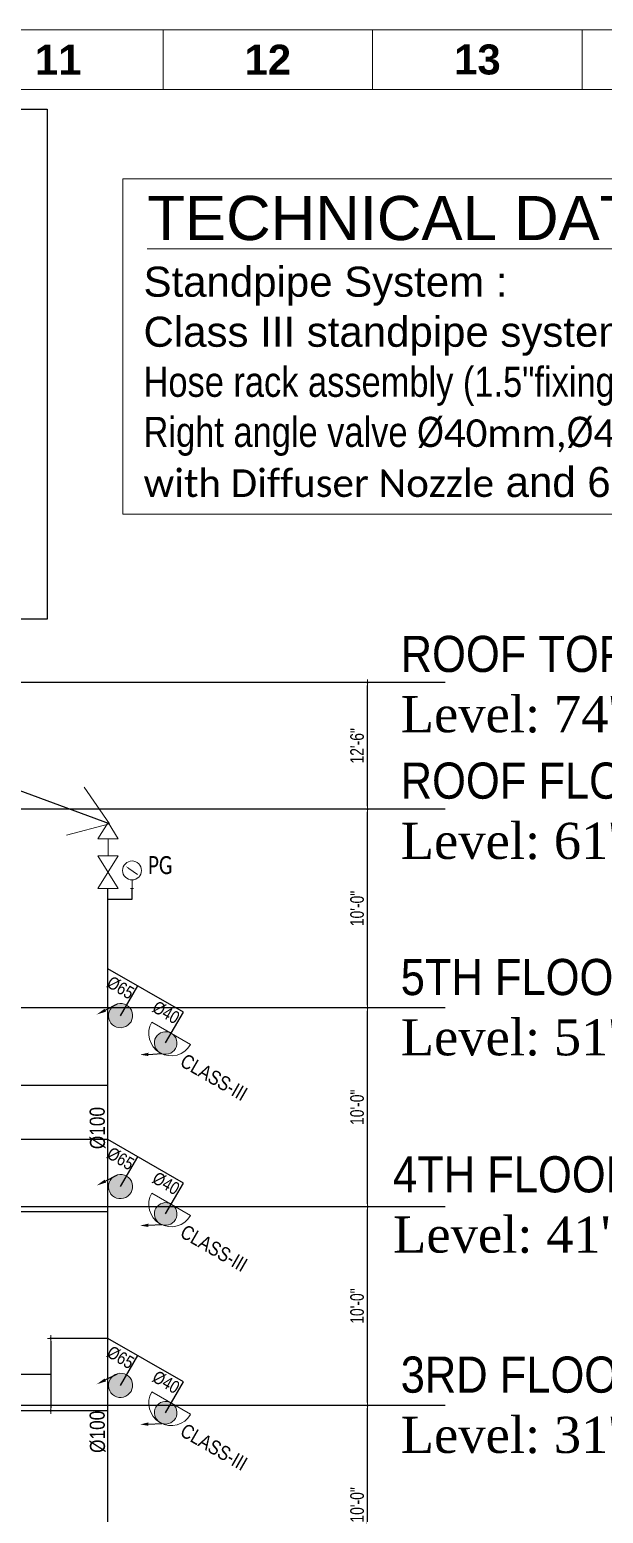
# Model space of a CAD drawing. Header units: inches. Extents: x -98933 to 1585249, y -3352739 to 192771.
# Drawn here: x 45817 to 46198, y 50076 to 51061 of the extents above; entities that cross this region are included whole.
import ezdxf

# ---------------------------------------------------------------- set-up
doc = ezdxf.new("R2010")
doc.units = ezdxf.units.IN
doc.header["$MEASUREMENT"] = 0
doc.header["$PDMODE"] = 35
doc.layers.get('0').update_dxf_attribs({"lineweight": 0})
doc.layers.get('Defpoints').update_dxf_attribs({"lineweight": 0})
for name, color, linetype, lineweight in [('DIM', 7, 'Continuous', 0), ('DIM 01', 250, 'Continuous', 9), ('FF-VALVES', 170, 'Continuous', 18), ('FITTINGS', 6, 'Continuous', 13), ('Hydrant Pipe', 1, 'Continuous', 25), ('Inline', 7, 'Continuous', 0), ('Outline', 7, 'Continuous', 0), ('PIPE', 4, 'Continuous', 0), ('Pipe 150 mm', 1, 'Continuous', 25), ('pipe line', 1, 'Continuous', 25), ('Scale', 7, 'Continuous', 0), ('Scale_Text', 7, 'Continuous', 0), ('Text', 7, 'Continuous', 0), ('Text1', 7, 'Continuous', 13), ('Titelblk', 7, 'Continuous', 25), ('TITLE', 7, 'Continuous', 20), ('TXT', 7, 'Continuous', 0)]:
    doc.layers.add(name, color=color, linetype=linetype, lineweight=lineweight)
doc.layers.add('FIREFIGHTING', color=241, linetype='Continuous')
doc.styles.add('AREAL', font='arial.ttf')
doc.styles.add('ltcnbt', font='swisscl.ttf')
doc.styles.add('MON-01', font='ARIALN.TTF')
doc.styles.add('rafik', font='arial.ttf')
doc.styles.get("Standard").update_dxf_attribs({"font": 'arialbd.ttf', "height": 24})
doc.styles.add('STYLE3', font='arial.ttf', dxfattribs={"width": 0.75})
doc.styles.add('TX 5', font='ARIALN.TTF')
doc.styles.add('ZIA', font='ARIALN.TTF', dxfattribs={"width": 1.05, "height": 10})
doc.dimstyles.new('3_16', dxfattribs={"dimscale": 0.75, "dimtxt": 20, "dimasz": 2.5, "dimexe": 0.18, "dimexo": 0.0625, "dimgap": 0.125, "dimtad": 0, "dimdec": 0, "dimzin": 3, "dimdsep": 46, "dimlunit": 4, "dimtxsty": 'ltcnbt', "dimblk": 'D', "dimcen": 3, "dimclrt": 7, "dimadec": 0, "dimazin": 0, "dimtfac": 16, "dimtdec": 0, "dimtix": 1, "dimtmove": 0, "dimatfit": 3, "dimfxl": 1, "dimtvp": 0.75, "dimtolj": 1, "dimtzin": 0, "dimarcsym": 0})
doc.dimstyles.new('st 01', dxfattribs={"dimtxt": 14, "dimasz": 2, "dimexe": 0.18, "dimexo": 0.0625, "dimgap": 0.09, "dimtad": 0, "dimdec": 0, "dimzin": 0, "dimdsep": 46, "dimlunit": 3, "dimtxsty": 'Standard', "dimblk": 'OPEN90', "dimcen": 0.09, "dimadec": 0, "dimazin": 0, "dimtfac": 1, "dimtdec": 0, "dimtofl": 0, "dimtmove": 0, "dimatfit": 3, "dimldrblk": 'OPEN90', "dimfxl": 0.18, "dimtolj": 1, "dimtzin": 0, "dimarcsym": 0})

# ---------------------------------------------------------------- blocks, each defined once
blk = doc.blocks.new('111')
at = {"layer": 'FITTINGS', "color": 7, "ltscale": 5}
blk.add_lwpolyline([(-53221.5, 39959.81), (-52766, 39959.81), (-52766, 39814.93), (-53221.5, 39814.93)], close=True, dxfattribs=at)
at = {"layer": 'Text', "color": 7, "insert": (-53212.53, 39921.85), "char_height": 12.96999, "width": 761.0086, "attachment_point": 1, "style": 'AREAL'}
blk.add_mtext('{\\C0;Standpipe System : \\PClass III standpipe system - \\P\\fArial Narrow|b0|i0|c0|p34;Hose rack assembly (1.5"fixing on to a right angle valve),\\fCalibri|b0|i0|c0|p34;\\H0.9167x;\\P\\fArial Narrow|b0|i0|c0|p34;\\H1.091x;Right angle \\H0.9998x;valve Ø\\fCalibri|b0|i0|c0|p34;\\H0.9167x;40mm,\\fArial Narrow|b0|i0|c0|p34;\\H1.091x;Ø\\fCalibri|b0|i0|c0|p34;\\H0.9167x;40mm hose pipe (Length 30m) \\Pwith Diffuser Nozzle\\fArial|b0|i0|c0|p34;\\H1.091x; and 65mm Oblique landing valve}', dxfattribs=at)
at = {"layer": 'Text1', "color": 7, "style": 'rafik'}
blk.add_text('%%UTECHNICAL DATA', height=19.0672, dxfattribs=at).set_placement((-53210.92, 39933.33))
blk = doc.blocks.new('PAGE')
at = {"layer": 'Inline', "color": 252, "lineweight": 15}
blk.add_lwpolyline([(178051640.63, 22656441.11), (178051640.63, 22657235.79), (178050505.36, 22657235.79), (178050505.36, 22656441.11)], close=True, dxfattribs=at)
at = {"layer": 'Outline', "color": 252, "lineweight": 15}
blk.add_line((178051662.57, 22657252.66), (178050483.42, 22657252.66), dxfattribs=at)
at = {"layer": 'Scale', "color": 252, "lineweight": 9}
for p, q in [((178051131.99, 22657235.79), (178051131.99, 22657252.66)), ((178051190.99, 22657235.79), (178051190.99, 22657252.66)), ((178051249.99, 22657235.79), (178051249.99, 22657252.66))]:
    blk.add_line(p, q, dxfattribs=at)
at = {"layer": 'Scale_Text', "color": 252, "lineweight": 13, "char_height": 8.435, "width": 2.5102, "attachment_point": 5}
for s, insert in [('11', (178051102.49, 22657244.22)), ('12', (178051161.49, 22657244.22)), ('13', (178051220.49, 22657244.22))]:
    blk.add_mtext(s, dxfattribs=dict(at, insert=insert))
blk = doc.blocks.new('Title')
at = {"layer": 'Titelblk', "color": 3, "linetype": 'Continuous', "lineweight": 0, "xscale": 3.014611567961765, "yscale": 3.014611567959946, "zscale": 3.014611567966516}
blk.add_blockref('PAGE', (-536855255.8, -68388224), dxfattribs=at)
blk = doc.blocks.new('1')
at = {"layer": 'pipe line'}
h = blk.add_hatch(color=256, dxfattribs=at)
edge = h.paths.add_edge_path()
edge.add_ellipse((20904, 9121.3), major_axis=(7.71, 7.71), ratio=1, start_angle=225, end_angle=405, ccw=False)
edge.add_ellipse((20904, 9121.3), major_axis=(7.71, 7.71), ratio=1, start_angle=45, end_angle=225, ccw=False)
at = {"layer": 'Hydrant Pipe', "lineweight": 5}
blk.add_ellipse((20904, 9121.3), major_axis=(-7.71, 7.71), ratio=1, start_param=2.356194490192165, end_param=8.63937979737175, dxfattribs=at)
at = {"layer": 'pipe line'}
blk.add_line((20889.7, 9118.7), (20896.3, 9129), dxfattribs=at)
blk.add_solid([(20888.5, 9119.5), (20884.9, 9111.4), (20890.9, 9117.9)], dxfattribs=at)
blk = doc.blocks.new('2')
h = blk.add_hatch(color=1)
edge = h.paths.add_edge_path()
edge.add_ellipse((20874.5, 9118.5), major_axis=(7.2, 7.2), ratio=1, start_angle=45.0189, end_angle=225.0189, ccw=False)
edge.add_ellipse((20874.5, 9118.5), major_axis=(7.2, 7.2), ratio=1, start_angle=225.0189, end_angle=405.0189, ccw=False)
at = {"color": 1}
blk.add_ellipse((20874.5, 9118.5), major_axis=(-7.2, 7.2), ratio=1, start_param=2.356194490192194, end_param=8.63937979737178, dxfattribs=at)
at = {"layer": 'Hydrant Pipe', "lineweight": 5}
blk.add_line((20884.5, 9138.7), (20884.5, 9098.3), dxfattribs=at)
blk.add_ellipse((20884.5, 9118.5), major_axis=(-14.3, 14.3), ratio=1, start_param=-0.785067, end_param=2.356525, dxfattribs=at)
at = {"layer": 'pipe line'}
blk.add_line((20857.8, 9110.1), (20864.5, 9120.4), dxfattribs=at)
blk.add_solid([(20856.5, 9110.8), (20853.9, 9103.9), (20859.2, 9109.5)], dxfattribs=at)
blk = doc.blocks.new('SS')
at = {"layer": 'PIPE', "lineweight": -2}
for points in [[(-42579.74, 19893.38), (-42579.74, 19904.15)], [(-42563.29, 19893.05), (-42563.29, 19904.15)]]:
    blk.add_lwpolyline(points, dxfattribs=at)
at = {"layer": 'Pipe 150 mm', "lineweight": -2, "ltscale": 100000}
blk.add_line((-42563.29, 19904.15), (-42590.47, 19904.15), dxfattribs=at)
at = {"layer": 'PIPE', "color": 8, "lineweight": -2, "xscale": 0.3465627753612353, "yscale": 0.3465627753757872, "zscale": 0.3465627753702641}
blk.add_blockref('1', (-49824.3, 16732.3), dxfattribs=at)
at = {"layer": 'PIPE', "color": 8, "lineweight": -2, "xscale": -0.3465627753757872, "yscale": 0.3465627753757872, "zscale": 0.3465627753702641, "rotation": 270}
blk.add_blockref('2', (-45723.41, 12658.73), dxfattribs=at)
at = {"layer": 'TXT', "color": 7, "lineweight": -2, "style": 'MON-01'}
for s, height, p in [('%%C65', 3.93, (-42588.35, 19899.06)), ('%%C40', 3.93, (-42572.19, 19899.46)), ('CLASS-III', 4.462, (-42556.23, 19889.11))]:
    blk.add_text(s, height=height, dxfattribs=at).set_placement(p)
blk = doc.blocks.new('A$C7E161618')
at = {"layer": 'pipe line', "color": 1, "lineweight": 0}
for p, q in [((3.34, 21.91), (0, 16.49)), ((6.67, 16.49), (3.34, 21.91)), ((0, 16.49), (6.67, 16.49)), ((3.34, 16.49), (3.34, 10.84)), ((6.67, 0), (0, 10.84)), ((6.67, 10.84), (0, 0)), ((0, 10.84), (6.67, 10.84)), ((0, 0), (6.67, 0))]:
    blk.add_line(p, q, dxfattribs=at)
blk = doc.blocks.new('A$C56CE7E5C')
at = {"color": 7, "lineweight": 20}
blk.add_lwpolyline([(43, 139), (102, 98)], dxfattribs=at)
at = {"color": 1, "lineweight": 20}
for points in [[(65, 61), (65, 0)], [(65, 0), (54, 0), (75, 0)]]:
    blk.add_lwpolyline(points, dxfattribs=at)
blk.add_circle((65, 125), 64.9, dxfattribs=at)
at = {"color": 7, "lineweight": 20}
blk.add_solid([(40, 136), (22, 154), (45, 143)], dxfattribs=at)
blk = doc.blocks.new('D')
at = {"layer": 'DIM'}
for q in [(-1.125, 0), (0, 1.125), (1.125, 0), (0, -1.125)]:
    blk.add_line((0, 0), q, dxfattribs=at)
at = {"layer": 'DIM', "color": 6, "const_width": 0.375}
blk.add_lwpolyline([(-0.1875, 0, 1), (0.1875, 0, 1)], format="xyb", close=True, dxfattribs=at)
blk = doc.blocks.new('*D798')
at = {"layer": 'Defpoints', "color": 0, "transparency": 16777216}
for p in [(45868.77, 50192.42, 0), (45830.72, 50144.42), (45868.77, 50144.42, 0)]:
    blk.add_point(p, dxfattribs=at)
at = {"layer": 'DIM 01', "color": 0, "lineweight": -2, "transparency": 16777216}
for p, q in [((45868.73, 50192.42), (45830.58, 50192.42)), ((45830.72, 50190.55), (45830.72, 50146.3)), ((45830.72, 50168.42), (45792.84, 50168.52)), ((45792.84, 50168.52), (45792.84, 50149.02)), ((45868.73, 50144.42), (45830.58, 50144.42))]:
    blk.add_line(p, q, dxfattribs=at)
at = {"layer": 'DIM 01', "color": 0, "lineweight": -2, "transparency": 16777216, "xscale": 1.875, "yscale": 1.875, "zscale": 1.875}
for p, rotation in [((45830.72, 50192.42), 90), ((45830.72, 50144.42), 270)]:
    blk.add_blockref('D', p, dxfattribs=dict(at, rotation=rotation))
at = {"layer": 'DIM 01', "color": 7, "lineweight": -2, "transparency": 16777216, "insert": (45785.92, 50158.77), "char_height": 9, "attachment_point": 5, "rotation": 90, "style": 'ltcnbt'}
blk.add_mtext('\\A1;4\'-0"', dxfattribs=at)
blk = doc.blocks.new('*D804')
at = {"layer": 'Defpoints', "color": 0, "transparency": 16777216}
for p in [(45868.77, 50324.42, 0), (45792.84, 50276.42), (45868.77, 50276.42, 0)]:
    blk.add_point(p, dxfattribs=at)
at = {"layer": 'DIM 01', "color": 0, "lineweight": -2, "transparency": 16777216}
for p, q in [((45868.72, 50324.42), (45792.7, 50324.42)), ((45792.84, 50322.55), (45792.84, 50278.3)), ((45868.72, 50276.42), (45792.7, 50276.42))]:
    blk.add_line(p, q, dxfattribs=at)
at = {"layer": 'DIM 01', "color": 0, "lineweight": -2, "transparency": 16777216, "xscale": 1.875, "yscale": 1.875, "zscale": 1.875}
for p, rotation in [((45792.84, 50324.42), 90), ((45792.84, 50276.42), 270)]:
    blk.add_blockref('D', p, dxfattribs=dict(at, rotation=rotation))
at = {"layer": 'DIM 01', "color": 7, "lineweight": -2, "transparency": 16777216, "insert": (45785.92, 50300.42), "char_height": 9, "attachment_point": 5, "rotation": 90, "style": 'ltcnbt'}
blk.add_mtext('\\A1;4\'-0"', dxfattribs=at)
blk = doc.blocks.new('*D818')
at = {"layer": 'Defpoints', "color": 0, "transparency": 16777216}
for p in [(46041.09, 50147.88, 0), (46041.09, 50147.88), (46041.09, 50015.88, 0)]:
    blk.add_point(p, dxfattribs=at)
at = {"layer": 'DIM 01', "color": 0, "lineweight": -2, "transparency": 16777216}
for p, q in [((46041.04, 50147.88), (46040.95, 50147.88)), ((46041.09, 50017.76), (46041.09, 50146.01)), ((46041.04, 50015.88), (46040.95, 50015.88))]:
    blk.add_line(p, q, dxfattribs=at)
at = {"layer": 'DIM 01', "color": 0, "lineweight": -2, "transparency": 16777216, "xscale": 1.875, "yscale": 1.875, "zscale": 1.875}
for p, rotation in [((46041.09, 50147.88), 90), ((46041.09, 50015.88), 270)]:
    blk.add_blockref('D', p, dxfattribs=dict(at, rotation=rotation))
at = {"layer": 'DIM 01', "color": 7, "lineweight": -2, "transparency": 16777216, "insert": (46034.17, 50081.88), "char_height": 9, "attachment_point": 5, "rotation": 90, "style": 'ltcnbt'}
blk.add_mtext('\\A1;10\'-0"', dxfattribs=at)
blk = doc.blocks.new('*D819')
at = {"layer": 'Defpoints', "color": 0, "transparency": 16777216}
for p in [(46041.09, 50279.88, 0), (46041.09, 50279.88), (46041.09, 50147.88, 0)]:
    blk.add_point(p, dxfattribs=at)
at = {"layer": 'DIM 01', "color": 0, "lineweight": -2, "transparency": 16777216}
for p, q in [((46041.04, 50279.88), (46040.95, 50279.88)), ((46041.09, 50149.76), (46041.09, 50278.01)), ((46041.04, 50147.88), (46040.95, 50147.88))]:
    blk.add_line(p, q, dxfattribs=at)
at = {"layer": 'DIM 01', "color": 0, "lineweight": -2, "transparency": 16777216, "xscale": 1.875, "yscale": 1.875, "zscale": 1.875}
for p, rotation in [((46041.09, 50279.88), 90), ((46041.09, 50147.88), 270)]:
    blk.add_blockref('D', p, dxfattribs=dict(at, rotation=rotation))
at = {"layer": 'DIM 01', "color": 7, "lineweight": -2, "transparency": 16777216, "insert": (46034.17, 50213.88), "char_height": 9, "attachment_point": 5, "rotation": 90, "style": 'ltcnbt'}
blk.add_mtext('\\A1;10\'-0"', dxfattribs=at)
blk = doc.blocks.new('*D820')
at = {"layer": 'Defpoints', "color": 0, "transparency": 16777216}
for p in [(46041.09, 50411.88, 0), (46041.09, 50411.88), (46041.09, 50279.88, 0)]:
    blk.add_point(p, dxfattribs=at)
at = {"layer": 'DIM 01', "color": 0, "lineweight": -2, "transparency": 16777216}
for p, q in [((46041.04, 50411.88), (46040.95, 50411.88)), ((46041.09, 50281.76), (46041.09, 50410.01)), ((46041.04, 50279.88), (46040.95, 50279.88))]:
    blk.add_line(p, q, dxfattribs=at)
at = {"layer": 'DIM 01', "color": 0, "lineweight": -2, "transparency": 16777216, "xscale": 1.875, "yscale": 1.875, "zscale": 1.875}
for p, rotation in [((46041.09, 50411.88), 90), ((46041.09, 50279.88), 270)]:
    blk.add_blockref('D', p, dxfattribs=dict(at, rotation=rotation))
at = {"layer": 'DIM 01', "color": 7, "lineweight": -2, "transparency": 16777216, "insert": (46034.17, 50345.88), "char_height": 9, "attachment_point": 5, "rotation": 90, "style": 'ltcnbt'}
blk.add_mtext('\\A1;10\'-0"', dxfattribs=at)
blk = doc.blocks.new('*D821')
at = {"layer": 'Defpoints', "color": 0, "transparency": 16777216}
for p in [(46041.09, 50627.89, 0), (46041.09, 50627.89), (46041.09, 50543.88, 0)]:
    blk.add_point(p, dxfattribs=at)
at = {"layer": 'DIM 01', "color": 0, "lineweight": -2, "transparency": 16777216}
for p, q in [((46041.04, 50627.89), (46040.95, 50627.89)), ((46041.09, 50545.76), (46041.09, 50626.01)), ((46041.04, 50543.88), (46040.95, 50543.88))]:
    blk.add_line(p, q, dxfattribs=at)
at = {"layer": 'DIM 01', "color": 0, "lineweight": -2, "transparency": 16777216, "xscale": 1.875, "yscale": 1.875, "zscale": 1.875}
for p, rotation in [((46041.09, 50627.89), 90), ((46041.09, 50543.88), 270)]:
    blk.add_blockref('D', p, dxfattribs=dict(at, rotation=rotation))
at = {"layer": 'DIM 01', "color": 7, "lineweight": -2, "transparency": 16777216, "insert": (46034.17, 50585.89), "char_height": 9, "attachment_point": 5, "rotation": 90, "style": 'ltcnbt'}
blk.add_mtext('\\A1;12\'-6"', dxfattribs=at)
blk = doc.blocks.new('*D822')
at = {"layer": 'Defpoints', "color": 0, "transparency": 16777216}
for p in [(46041.09, 50543.88, 0), (46041.09, 50543.88), (46041.09, 50411.88, 0)]:
    blk.add_point(p, dxfattribs=at)
at = {"layer": 'DIM 01', "color": 0, "lineweight": -2, "transparency": 16777216}
for p, q in [((46041.04, 50543.88), (46040.95, 50543.88)), ((46041.09, 50413.76), (46041.09, 50542.01)), ((46041.04, 50411.88), (46040.95, 50411.88))]:
    blk.add_line(p, q, dxfattribs=at)
at = {"layer": 'DIM 01', "color": 0, "lineweight": -2, "transparency": 16777216, "xscale": 1.875, "yscale": 1.875, "zscale": 1.875}
for p, rotation in [((46041.09, 50543.88), 90), ((46041.09, 50411.88), 270)]:
    blk.add_blockref('D', p, dxfattribs=dict(at, rotation=rotation))
at = {"layer": 'DIM 01', "color": 7, "lineweight": -2, "transparency": 16777216, "insert": (46034.17, 50477.88), "char_height": 9, "attachment_point": 5, "rotation": 90, "style": 'ltcnbt'}
blk.add_mtext('\\A1;10\'-0"', dxfattribs=at)

msp = doc.modelspace()

# ---------------------------------------------------------------- linework, layer by layer
at = {"layer": 'DIM 01', "lineweight": -2}
for p, q in [((46092.59, 50627.89, 0), (45405.47, 50627.89, 0)), ((46092.59, 50543.88, 0), (45405.47, 50543.88, 0)), ((46092.59, 50411.88, 0), (45405.47, 50411.88, 0)), ((45868.77, 50360.43, 0), (44764.09, 50360.43, 0)), ((45868.77, 50276.42, 0), (44764.09, 50276.42, 0)), ((46092.59, 50279.88, 0), (45405.47, 50279.88, 0)), ((45868.78, 50144.42, 0), (44764.09, 50144.42, 0)), ((46092.59, 50147.88, 0), (45405.47, 50147.88, 0))]:
    msp.add_line(p, q, dxfattribs=at)
msp.add_lwpolyline([(45425.28, 51008.62), (45828.48, 51008.62), (45828.48, 50670.05), (45425.28, 50670.05)], close=True, dxfattribs=at)
at = {"layer": 'Pipe 150 mm', "lineweight": -2, "ltscale": 100000}
msp.add_line((45868.77, 50470.42, 0), (45868.77, 50491.23, 0), dxfattribs=at)
at = {"layer": 'Pipe 150 mm', "lineweight": -2}
msp.add_line((45868.77, 49448.42, 0), (45868.77, 50470.42, 0), dxfattribs=at)
at = {"layer": 'pipe line', "lineweight": -2}
for p, q in [((45884.72, 50484.14, 0), (45884.72, 50491.06, 0)), ((45868.77, 50484.14, 0), (45884.72, 50484.14, 0))]:
    msp.add_line(p, q, dxfattribs=at)

# ---------------------------------------------------------------- block references
at = {"layer": 'DIM', "lineweight": -2, "xscale": 2, "yscale": 2, "zscale": 2}
msp.add_blockref('A$C7E161618', (45862.1, 50491.23, 0), dxfattribs=at)
at = {"layer": 'FF-VALVES', "lineweight": -2, "xscale": 0.096752954646945, "yscale": 0.096752954646945, "zscale": 0.09675295510842301}
msp.add_blockref('A$C56CE7E5C', (45878.44, 50491.06, 0), dxfattribs=at)
at = {"layer": 'FIREFIGHTING', "color": 201, "xscale": 1.53757659799885, "yscale": 1.537576597969746, "zscale": 1.537576597972144}
msp.add_blockref('111', (127710.72, -10478.85), dxfattribs=at)
at = {"layer": 'Pipe 150 mm', "xscale": 2.12658672449988, "yscale": 2.126586724509252, "zscale": 2.126586724491467, "rotation": 330.0000000003069}
for p in [(103142.76, -31505.28, 0), (103142.76, -31618.78, 0), (103142.76, -31750.78, 0)]:
    msp.add_blockref('SS', p, dxfattribs=at)
at = {"layer": 'TITLE', "xscale": 0.7823455410753013, "yscale": 0.7823455410753013, "zscale": 0.7823455346014935}
msp.add_blockref('Title', (124338.27, 117879.99), dxfattribs=at)

# ---------------------------------------------------------------- texts
at = {"layer": 'Text', "color": 7, "lineweight": -3, "ltscale": 10, "char_height": 24, "width": 198.2815, "attachment_point": 1, "style": 'ZIA'}
for s, insert in [('ROOF TOP\\P{\\fTimes New Roman|b0|i0|c0|p18;\\W1;\\C0;Level: 74\'-3"}', (46063.09, 50658.92)), ('ROOF FLOOR {\\fTimes New Roman|b0|i0|c0|p18;\\W1;\\C0;Level: 61\'-7"}', (46063.09, 50574.79)), ('5TH FLOOR\\P{\\fTimes New Roman|b0|i0|c0|p18;\\W1;\\C0;Level: 51\'-7"}', (46063.09, 50444.38)), ('4TH FLOOR\\P{\\fTimes New Roman|b0|i0|c0|p18;\\W1;\\C0;Level: 41\'-7"}', (46057.99, 50313.38)), ('3RD FLOOR\\P{\\fTimes New Roman|b0|i0|c0|p18;\\W1;\\C0;Level: 31\'-7"}', (46063.09, 50180.38))]:
    msp.add_mtext(s, dxfattribs=dict(at, insert=insert))
at = {"layer": 'Text', "color": 7, "linetype": 'Continuous', "lineweight": -2, "ltscale": 30, "insert": (45895.36, 50512.68, 0), "char_height": 12, "attachment_point": 1, "style": 'STYLE3'}
msp.add_mtext('{\\fCalibri|b0|i0|c0|p34;PG}', dxfattribs=at)
at = {"layer": 'Text', "lineweight": -2, "char_height": 10, "attachment_point": 1, "rotation": 90.54698, "style": 'TX 5'}
for insert in [(45856.82, 50318.02, 0), (45856.82, 50116.34, 0)]:
    msp.add_mtext_dynamic_manual_height_columns('\\pt40;Ø100', width=23.5678, gutter_width=25, heights=[0], dxfattribs=dict(at, insert=insert))

# ---------------------------------------------------------------- dimensions: what is measured, and where the dimension line sits
at = {"layer": 'DIM 01', "lineweight": -2}
for base, p1, p2, text, picture, middle in [((46041.09, 50627.89, 0), (46041.09, 50543.88), (46041.09, 50627.89), '12\'-6"', '*D821', (46034.17, 50585.89, 0)), ((46041.09, 50543.88, 0), (46041.09, 50411.88), (46041.09, 50543.88), '10\'-0"', '*D822', (46034.17, 50477.88, 0)), ((46041.09, 50411.88, 0), (46041.09, 50279.88), (46041.09, 50411.88), '10\'-0"', '*D820', (46034.17, 50345.88, 0)), ((46041.09, 50279.88, 0), (46041.09, 50147.88), (46041.09, 50279.88), '10\'-0"', '*D819', (46034.17, 50213.88, 0)), ((46041.09, 50147.88, 0), (46041.09, 50015.88), (46041.09, 50147.88), '10\'-0"', '*D818', (46034.17, 50081.88, 0))]:
    dim = msp.add_linear_dim(base=base, p1=p1, p2=p2, angle=90, text=text, dimstyle='3_16', override={"dimtxt": 12, "dimtmove": 1}, dxfattribs=at)
    dim.commit()
    dim.dimension.update_dxf_attribs({"geometry": picture, "text_midpoint": middle})
for base, p1, p2, picture, middle in [((45792.84, 50276.42, 0), (45868.77, 50324.42, 0), (45868.77, 50276.42, 0), '*D804', (45792.84, 50300.42, 0)), ((45830.72, 50144.42, 0), (45868.77, 50192.42, 0), (45868.77, 50144.42, 0), '*D798', (45792.84, 50168.42, 0))]:
    dim = msp.add_linear_dim(base=base, p1=p1, p2=p2, angle=90, dimstyle='3_16', override={"dimtxt": 12, "dimtmove": 1}, dxfattribs=at)
    dim.commit()
    dim.dimension.update_dxf_attribs({"geometry": picture, "text_midpoint": middle, "dimtype": 160})

# ---------------------------------------------------------------- leaders
at = {"layer": 'Hydrant Pipe', "lineweight": -2}
msp.add_leader([(45869.68, 50534.2, 0), (45764.45, 50572.87, 0), (45598.09, 50573.06, 0)], dimstyle='st 01', override={"dimasz": 24, "dimgap": 0.09, "dimtad": 0, "dimclrd": 7, "dimclre": 7, "dimclrt": 7, "dimfxl": 0.125, "dimarcsym": 1}, dxfattribs=at)

doc.saveas('drawing.dxf')
